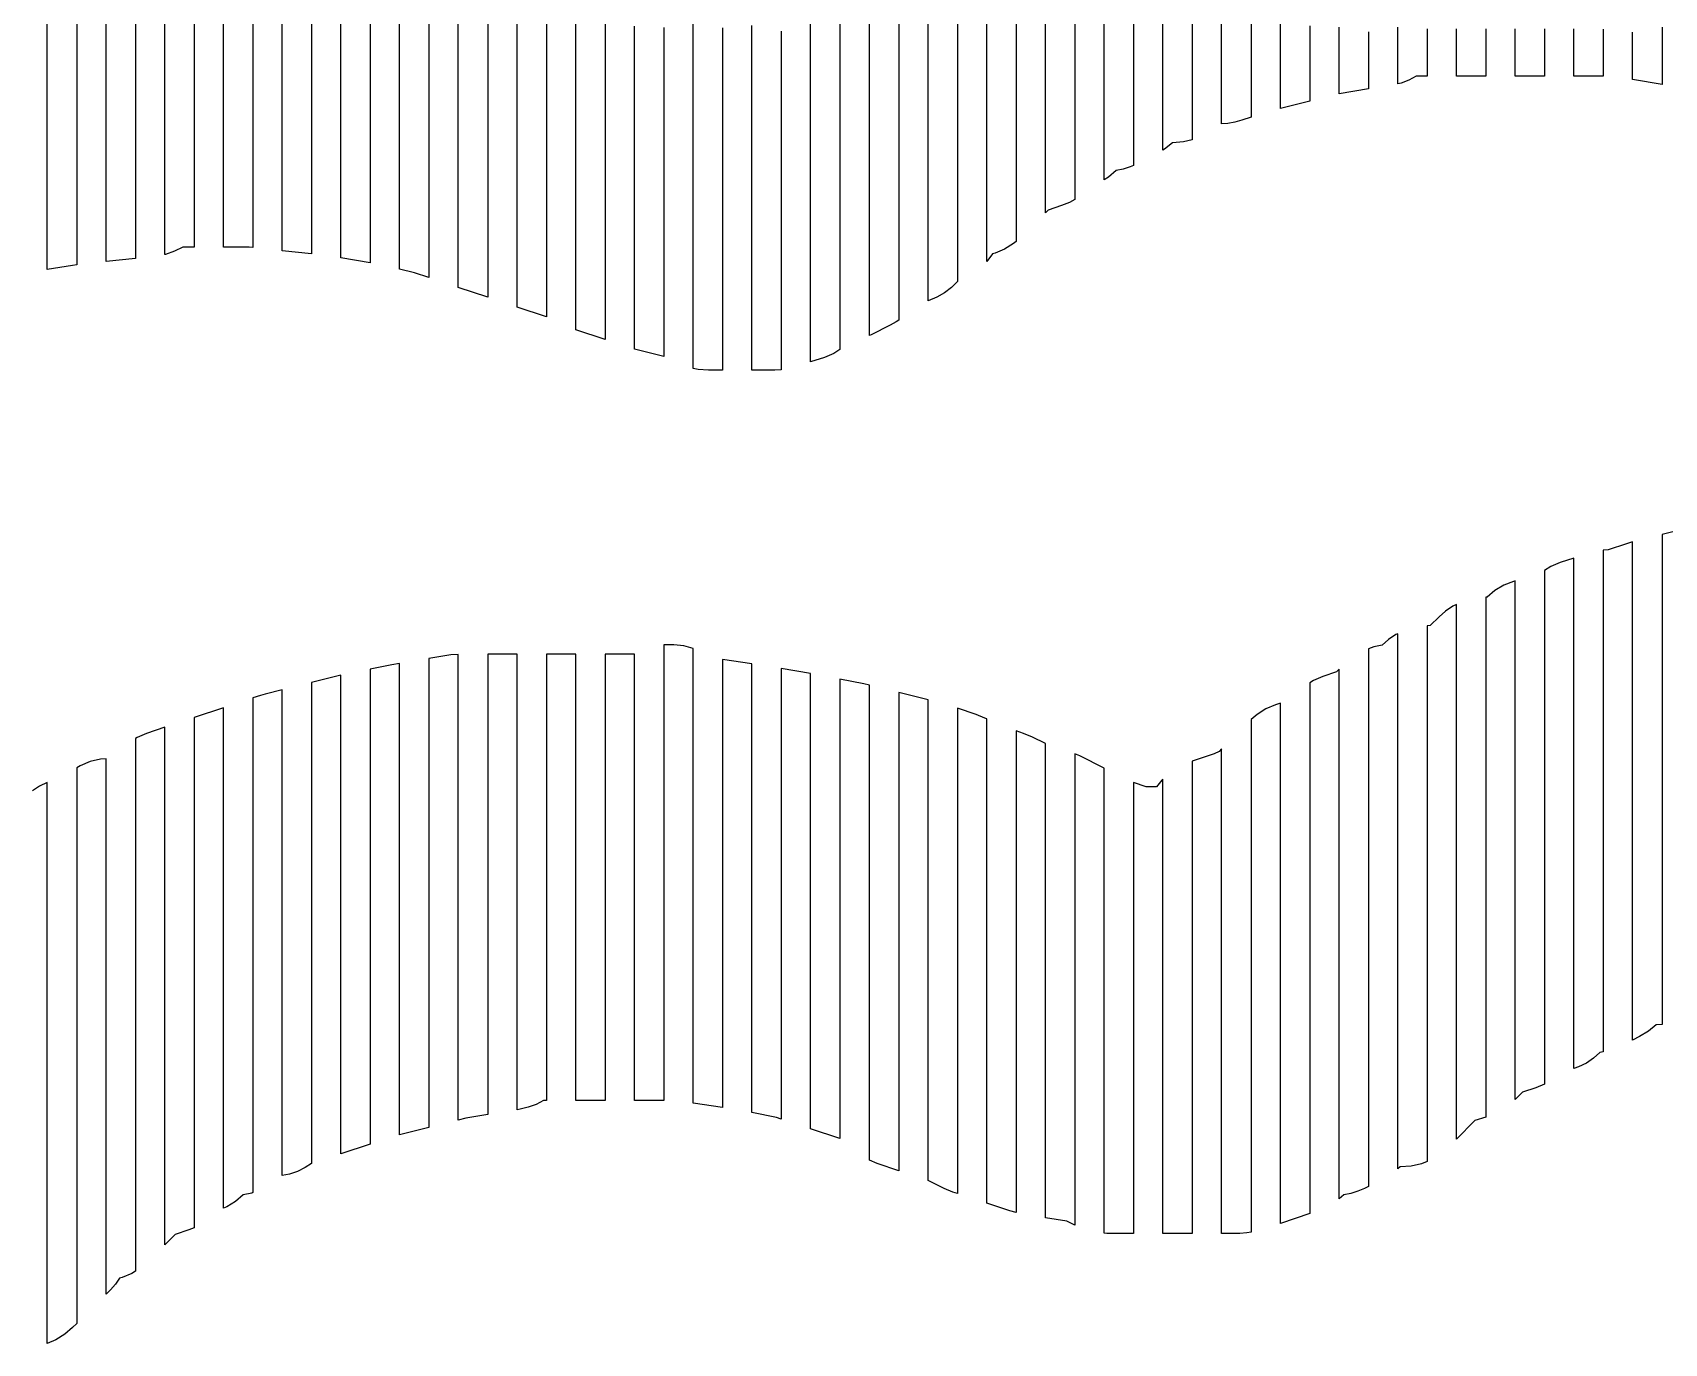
# Model space of a CAD drawing. Extents: x -6 to 1890, y -8 to 898.
# Drawn here: x 511.6 to 733.9, y 447.7 to 626.4 of the extents above; entities that cross this region are included whole.
import ezdxf

# ---------------------------------------------------------------- set-up
doc = ezdxf.new("R2010")
doc.units = 0
doc.layers.add('PECAS_2D', color=3, linetype='Continuous')

msp = doc.modelspace()

# ---------------------------------------------------------------- linework, layer by layer
at = {"layer": 'PECAS_2D'}
for points in [[(685.578, 627.281), (685.578, 625.997), (685.578, 624.714), (685.578, 623.43), (685.578, 622.146), (685.578, 617.012), (681.578, 616.012), (681.578, 621.177), (681.578, 622.469), (681.578, 623.76), (681.578, 625.051), (681.578, 626.343), (681.578, 658.625)], [(669.578, 655.92), (669.578, 623.435), (669.578, 622.136), (669.578, 620.837), (669.578, 619.537), (669.578, 618.238), (669.578, 616.938), (669.578, 611.741), (668.37, 611.457), (666.876, 611.352), (665.797, 610.451), (665.578, 610.319), (665.578, 615.442), (665.578, 616.723), (665.578, 618.003), (665.578, 619.284), (665.578, 620.565), (665.578, 621.845), (665.578, 653.863)], [(677.578, 656.507), (677.578, 625.242), (677.578, 623.94), (677.578, 622.637), (677.578, 621.334), (677.578, 620.032), (677.578, 614.821), (676.326, 614.404), (675.386, 614.146), (674.422, 613.989), (673.578, 613.944), (673.578, 617.848), (673.578, 619.15), (673.578, 620.451), (673.578, 621.753), (673.578, 623.054), (673.578, 624.356), (673.578, 656.893)], [(661.578, 652.336), (661.578, 619.918), (661.578, 618.622), (661.578, 617.325), (661.578, 616.028), (661.578, 614.732), (661.578, 613.435), (661.578, 608.248), (661.109, 608.044), (660.172, 607.752), (659.201, 607.554), (658.154, 606.655), (657.578, 606.296), (657.578, 611.454), (657.578, 612.744), (657.578, 614.034), (657.578, 615.323), (657.578, 616.613), (657.578, 617.903), (657.578, 651.434)], [(653.578, 650.654), (653.578, 616.688), (653.578, 615.382), (653.578, 614.075), (653.578, 612.769), (653.578, 611.463), (653.578, 610.156), (653.578, 608.85), (653.578, 603.624), (652.867, 603.219), (651.767, 602.77), (649.927, 602.157), (649.578, 601.808), (649.578, 606.981), (649.578, 608.274), (649.578, 609.567), (649.578, 610.86), (649.578, 612.154), (649.578, 648.362)], [(645.578, 647.006), (645.578, 609.537), (645.578, 608.245), (645.578, 606.953), (645.578, 605.661), (645.578, 604.368), (645.578, 597.908), (645.21, 597.593), (644.01, 596.852), (642.718, 596.307), (642.353, 596.185), (641.578, 595.146), (641.578, 600.357), (641.578, 601.66), (641.578, 602.963), (641.578, 604.266), (641.578, 605.568), (641.578, 606.871), (641.578, 608.174), (641.578, 643.349)], [(637.578, 642.702), (637.578, 605.311), (637.578, 604.022), (637.578, 602.733), (637.578, 601.443), (637.578, 600.154), (637.578, 598.865), (637.578, 597.575), (637.578, 592.418), (636.767, 591.613), (635.813, 590.887), (634.771, 590.293), (633.578, 589.813), (633.578, 594.944), (633.578, 596.227), (633.578, 597.509), (633.578, 598.792), (633.578, 600.074), (633.578, 601.357), (633.578, 602.64), (633.578, 639.836)], [(517.578, 636.217), (517.578, 606.373), (517.578, 605.075), (517.578, 603.778), (517.578, 602.48), (517.578, 601.183), (517.578, 599.885), (517.578, 594.695), (517.002, 594.631), (513.578, 594.06), (513.578, 599.279), (513.578, 600.583), (513.578, 601.888), (513.578, 603.193), (513.578, 604.497), (513.578, 634.504)], [(525.578, 636.911), (525.578, 605.916), (525.578, 604.624), (525.578, 603.333), (525.578, 602.041), (525.578, 600.75), (525.578, 599.458), (525.578, 595.584), (521.578, 595.139), (521.578, 600.317), (521.578, 601.612), (521.578, 602.906), (521.578, 604.201), (521.578, 605.495), (521.578, 636.564)], [(533.578, 637.277), (533.578, 607.492), (533.578, 606.198), (533.578, 604.903), (533.578, 603.608), (533.578, 602.313), (533.578, 601.018), (533.578, 597.133), (532.058, 597.133), (530.901, 596.547), (529.665, 596.131), (529.578, 596.115), (529.578, 601.261), (529.578, 602.547), (529.578, 603.834), (529.578, 605.12), (529.578, 606.407), (529.578, 607.694), (529.578, 637.284)], [(541.578, 637.566), (541.578, 607.528), (541.578, 606.222), (541.578, 604.916), (541.578, 603.61), (541.578, 602.304), (541.578, 600.998), (541.578, 599.692), (541.578, 597.08), (541.098, 597.133), (537.578, 597.133), (537.578, 601.018), (537.578, 602.313), (537.578, 603.608), (537.578, 604.903), (537.578, 606.198), (537.578, 607.492), (537.578, 637.277)], [(549.578, 636.521), (549.578, 606.598), (549.578, 605.297), (549.578, 603.996), (549.578, 602.695), (549.578, 601.395), (549.578, 600.094), (549.578, 596.191), (545.578, 596.635), (545.578, 600.528), (545.578, 601.826), (545.578, 603.124), (545.578, 604.422), (545.578, 605.72), (545.578, 636.867)], [(557.578, 636.101), (557.578, 605.268), (557.578, 603.984), (557.578, 602.699), (557.578, 601.414), (557.578, 600.13), (557.578, 598.845), (557.578, 594.991), (553.578, 595.658), (553.578, 598.27), (553.578, 599.576), (553.578, 600.883), (553.578, 602.189), (553.578, 603.495), (553.578, 606.107), (553.578, 636.15)], [(629.578, 637.708), (629.578, 600.137), (629.578, 598.841), (629.578, 597.546), (629.578, 596.25), (629.578, 594.954), (629.578, 593.659), (629.578, 592.363), (629.578, 587.181), (629.246, 586.942), (628.399, 586.46), (625.814, 585.167), (625.578, 585.065), (625.578, 590.28), (625.578, 591.583), (625.578, 592.887), (625.578, 594.19), (625.578, 595.494), (625.578, 596.798), (625.578, 634.603)], [(565.578, 634.618), (565.578, 603.372), (565.578, 602.071), (565.578, 600.769), (565.578, 599.467), (565.578, 598.165), (565.578, 596.863), (565.578, 592.957), (563.616, 593.611), (561.578, 594.121), (561.578, 597.993), (561.578, 599.283), (561.578, 600.574), (561.578, 601.865), (561.578, 603.155), (561.578, 634.13)], [(573.578, 631.797), (573.578, 600.667), (573.578, 598.073), (573.578, 596.776), (573.578, 595.479), (573.578, 594.182), (573.578, 590.291), (569.578, 591.624), (569.578, 595.481), (569.578, 596.766), (569.578, 598.052), (569.578, 599.337), (569.578, 601.908), (569.578, 634.046)], [(581.578, 630.762), (581.578, 598.082), (581.578, 596.775), (581.578, 595.467), (581.578, 594.16), (581.578, 592.853), (581.578, 591.546), (581.578, 587.624), (577.578, 588.957), (577.578, 592.871), (577.578, 594.175), (577.578, 595.48), (577.578, 596.784), (577.578, 598.089), (577.578, 599.393), (577.578, 632.005)], [(621.578, 632.785), (621.578, 594.905), (621.578, 593.599), (621.578, 592.292), (621.578, 590.986), (621.578, 589.68), (621.578, 588.374), (621.578, 583.149), (620.743, 582.633), (619.451, 582.088), (617.578, 581.464), (617.578, 586.619), (617.578, 587.908), (617.578, 589.196), (617.578, 590.485), (617.578, 591.774), (617.578, 593.063), (617.578, 629.148)], [(589.578, 628.642), (589.578, 594.907), (589.578, 593.609), (589.578, 592.312), (589.578, 591.014), (589.578, 589.717), (589.578, 588.419), (589.578, 584.526), (585.578, 585.86), (585.578, 589.739), (585.578, 591.032), (585.578, 592.325), (585.578, 593.618), (585.578, 594.911), (585.578, 596.204), (585.578, 597.497), (585.578, 629.821)], [(597.578, 627.03), (597.578, 625.749), (597.578, 592.456), (597.578, 591.176), (597.578, 589.896), (597.578, 588.615), (597.578, 587.334), (597.578, 586.054), (597.578, 582.213), (593.578, 583.217), (593.578, 587.101), (593.578, 588.395), (593.578, 589.69), (593.578, 590.985), (593.578, 592.279), (593.578, 593.574), (593.578, 627.234)], [(605.578, 626.985), (605.578, 625.689), (605.578, 624.393), (605.578, 623.097), (605.578, 621.801), (605.578, 590.697), (605.578, 589.401), (605.578, 588.105), (605.578, 586.809), (605.578, 585.513), (605.578, 584.217), (605.578, 580.329), (603.648, 580.329), (602.25, 580.437), (601.578, 580.595), (601.578, 584.517), (601.578, 585.824), (601.578, 587.131), (601.578, 588.438), (601.578, 589.745), (601.578, 596.281), (601.578, 625.038), (601.578, 626.345), (601.578, 627.652)], [(613.578, 626.56), (613.578, 591.922), (613.578, 590.639), (613.578, 589.356), (613.578, 588.073), (613.578, 586.791), (613.578, 585.508), (613.578, 584.225), (613.578, 580.376), (612.696, 580.329), (609.578, 580.329), (609.578, 584.247), (609.578, 585.553), (609.578, 586.859), (609.578, 588.165), (609.578, 589.471), (609.578, 590.776), (609.578, 623.425), (609.578, 624.731), (609.578, 626.037), (609.578, 627.343)], [(693.578, 626.458), (693.578, 625.161), (693.578, 623.864), (693.578, 618.674), (689.578, 618.008), (689.578, 623.212), (689.578, 624.513), (689.578, 625.814), (689.578, 627.115)], [(701.578, 626.875), (701.578, 625.58), (701.578, 624.285), (701.578, 620.4), (700.098, 620.4), (699.091, 619.879), (698.023, 619.487), (697.578, 619.384), (697.578, 624.539), (697.578, 625.827), (697.578, 627.116)], [(733.578, 627.087), (733.578, 625.79), (733.578, 624.492), (733.578, 623.194), (733.578, 619.301), (729.578, 619.968), (729.578, 623.849), (729.578, 625.143), (729.578, 626.437)], [(709.578, 626.875), (709.578, 625.58), (709.578, 624.285), (709.578, 620.4), (705.578, 620.4), (705.578, 624.285), (705.578, 625.58), (705.578, 626.875)], [(717.578, 626.875), (717.578, 625.58), (717.578, 624.285), (717.578, 620.4), (713.578, 620.4), (713.578, 624.285), (713.578, 625.58), (713.578, 626.875)], [(725.578, 626.814), (725.578, 625.531), (725.578, 624.249), (725.578, 620.4), (721.578, 620.4), (721.578, 624.285), (721.578, 625.58), (721.578, 626.875)], [(737.578, 558.936), (733.578, 557.936), (733.578, 552.8), (733.578, 551.517), (733.578, 550.233), (733.578, 548.949), (733.578, 547.665), (733.578, 546.381), (733.578, 545.097), (733.578, 543.813), (733.578, 542.529), (733.578, 541.246), (733.578, 539.962), (733.578, 538.678), (733.578, 537.394), (733.578, 536.11), (733.578, 534.826), (733.578, 532.258), (733.578, 501.446), (733.578, 500.162), (733.578, 498.878), (733.578, 497.594), (733.578, 496.31), (733.578, 495.026), (733.578, 491.175), (732.799, 491.139), (731.72, 490.238), (730.515, 489.514), (729.578, 489.046), (729.578, 494.268), (729.578, 495.574), (729.578, 496.879), (729.578, 498.185), (729.578, 499.49), (729.578, 500.796), (729.578, 533.435), (729.578, 534.741), (729.578, 536.047), (729.578, 537.352), (729.578, 538.658), (729.578, 539.963), (729.578, 541.269), (729.578, 542.575), (729.578, 543.88), (729.578, 545.186), (729.578, 546.491), (729.578, 547.797), (729.578, 549.102), (729.578, 550.408), (729.578, 551.714), (729.578, 556.936), (728.738, 556.698), (726.255, 555.871), (725.578, 555.805), (725.578, 550.646), (725.578, 549.356), (725.578, 548.066), (725.578, 546.776), (725.578, 545.486), (725.578, 544.196), (725.578, 542.906), (725.578, 541.616), (725.578, 540.326), (725.578, 539.036), (725.578, 537.746), (725.578, 536.456), (725.578, 535.166), (725.578, 533.876), (725.578, 532.586), (725.578, 530.006), (725.578, 499.047), (725.578, 497.757), (725.578, 496.468), (725.578, 495.178), (725.578, 493.888), (725.578, 492.598), (725.578, 491.308), (725.578, 487.438), (725.125, 487.341), (724.251, 486.573), (723.274, 485.915), (722.216, 485.387), (721.578, 485.166), (721.578, 490.32), (721.578, 491.608), (721.578, 492.897), (721.578, 494.185), (721.578, 495.474), (721.578, 496.762), (721.578, 530.262), (721.578, 531.55), (721.578, 532.839), (721.578, 534.127), (721.578, 535.416), (721.578, 536.704), (721.578, 537.993), (721.578, 539.281), (721.578, 540.569), (721.578, 541.858), (721.578, 543.146), (721.578, 544.435), (721.578, 545.723), (721.578, 547.012), (721.578, 548.3), (721.578, 549.589), (721.578, 554.742), (719.69, 554.113), (718.432, 553.586), (717.578, 553.066), (717.578, 547.88), (717.578, 546.583), (717.578, 545.287), (717.578, 543.99), (717.578, 542.694), (717.578, 541.397), (717.578, 540.101), (717.578, 538.804), (717.578, 537.508), (717.578, 536.211), (717.578, 534.915), (717.578, 533.618), (717.578, 532.322), (717.578, 531.025), (717.578, 529.729), (717.578, 528.432), (717.578, 494.724), (717.578, 493.427), (717.578, 492.131), (717.578, 490.834), (717.578, 489.538), (717.578, 488.241), (717.578, 483.055), (716.397, 482.557), (714.557, 481.944), (713.578, 480.965), (713.578, 486.104), (713.578, 487.388), (713.578, 488.673), (713.578, 489.957), (713.578, 491.242), (713.578, 492.527), (713.578, 527.212), (713.578, 528.497), (713.578, 529.782), (713.578, 531.066), (713.578, 532.351), (713.578, 533.636), (713.578, 534.92), (713.578, 536.205), (713.578, 537.49), (713.578, 538.774), (713.578, 540.059), (713.578, 541.344), (713.578, 542.628), (713.578, 543.913), (713.578, 545.198), (713.578, 546.482), (713.578, 551.621), (713.344, 551.566), (712.027, 551.03), (710.816, 550.3), (709.751, 549.41), (709.578, 549.406), (709.578, 544.253), (709.578, 542.965), (709.578, 541.677), (709.578, 540.389), (709.578, 539.101), (709.578, 537.813), (709.578, 536.525), (709.578, 535.237), (709.578, 533.949), (709.578, 532.66), (709.578, 531.372), (709.578, 530.084), (709.578, 528.796), (709.578, 527.508), (709.578, 526.22), (709.578, 490.154), (709.578, 488.866), (709.578, 487.578), (709.578, 486.289), (709.578, 485.001), (709.578, 483.713), (709.578, 478.561), (708.094, 478.066), (705.578, 475.55), (705.578, 480.756), (705.578, 482.057), (705.578, 483.359), (705.578, 484.66), (705.578, 485.961), (705.578, 487.263), (705.578, 488.564), (705.578, 523.703), (705.578, 525.004), (705.578, 526.306), (705.578, 527.607), (705.578, 528.908), (705.578, 530.21), (705.578, 531.511), (705.578, 532.813), (705.578, 534.114), (705.578, 535.416), (705.578, 536.717), (705.578, 538.018), (705.578, 539.32), (705.578, 540.621), (705.578, 541.923), (705.578, 543.224), (705.578, 548.43), (705.08, 548.184), (704.088, 547.519), (703.207, 546.744), (701.994, 545.532), (701.578, 545.512), (701.578, 540.297), (701.578, 538.994), (701.578, 537.69), (701.578, 536.387), (701.578, 535.083), (701.578, 533.779), (701.578, 532.476), (701.578, 531.172), (701.578, 529.869), (701.578, 528.565), (701.578, 527.261), (701.578, 525.958), (701.578, 524.654), (701.578, 523.351), (701.578, 522.047), (701.578, 485.546), (701.578, 484.242), (701.578, 482.939), (701.578, 481.635), (701.578, 480.331), (701.578, 479.028), (701.578, 477.724), (701.578, 472.51), (700.812, 472.192), (699.414, 471.859), (697.899, 471.75), (697.578, 471.482), (697.578, 475.39), (697.578, 476.693), (697.578, 477.995), (697.578, 479.298), (697.578, 480.601), (697.578, 481.903), (697.578, 519.681), (697.578, 520.983), (697.578, 522.286), (697.578, 523.589), (697.578, 524.891), (697.578, 526.194), (697.578, 527.497), (697.578, 528.799), (697.578, 530.102), (697.578, 531.405), (697.578, 532.707), (697.578, 534.01), (697.578, 535.313), (697.578, 536.615), (697.578, 537.918), (697.578, 539.221), (697.578, 544.431), (697.324, 544.306), (696.333, 543.641), (695.442, 542.857), (694.303, 542.621), (693.578, 542.37), (693.578, 537.229), (693.578, 535.944), (693.578, 534.658), (693.578, 533.373), (693.578, 532.088), (693.578, 530.802), (693.578, 529.517), (693.578, 528.232), (693.578, 526.946), (693.578, 525.661), (693.578, 524.376), (693.578, 523.09), (693.578, 521.805), (693.578, 520.52), (693.578, 519.234), (693.578, 517.949), (693.578, 516.664), (693.578, 480.675), (693.578, 479.389), (693.578, 478.104), (693.578, 476.819), (693.578, 475.533), (693.578, 474.248), (693.578, 469.107), (693.03, 468.832), (692.132, 468.442), (691.194, 468.15), (690.224, 467.952), (689.578, 467.398), (689.578, 472.554), (689.578, 473.843), (689.578, 475.132), (689.578, 476.421), (689.578, 477.71), (689.578, 513.8), (689.578, 515.089), (689.578, 516.378), (689.578, 517.667), (689.578, 518.956), (689.578, 520.245), (689.578, 521.533), (689.578, 522.822), (689.578, 524.111), (689.578, 525.4), (689.578, 526.689), (689.578, 527.978), (689.578, 529.267), (689.578, 530.556), (689.578, 531.845), (689.578, 533.134), (689.578, 534.423), (689.578, 539.578), (689.215, 539.215), (687.375, 538.602), (686.083, 538.057), (685.578, 537.745), (685.578, 531.285), (685.578, 528.701), (685.578, 527.409), (685.578, 526.117), (685.578, 524.825), (685.578, 523.533), (685.578, 522.241), (685.578, 520.949), (685.578, 519.657), (685.578, 518.365), (685.578, 517.073), (685.578, 515.78), (685.578, 514.488), (685.578, 513.196), (685.578, 511.904), (685.578, 477.019), (685.578, 475.727), (685.578, 474.435), (685.578, 473.143), (685.578, 471.851), (685.578, 470.559), (685.578, 469.267), (685.578, 465.391), (681.578, 464.057), (681.578, 467.924), (681.578, 469.213), (681.578, 470.502), (681.578, 471.79), (681.578, 473.079), (681.578, 474.368), (681.578, 475.657), (681.578, 507.879), (681.578, 509.168), (681.578, 510.457), (681.578, 511.746), (681.578, 513.035), (681.578, 514.324), (681.578, 515.613), (681.578, 516.902), (681.578, 518.19), (681.578, 519.479), (681.578, 520.768), (681.578, 522.057), (681.578, 523.346), (681.578, 524.635), (681.578, 525.924), (681.578, 527.213), (681.578, 528.502), (681.578, 534.946), (680.912, 534.724), (679.62, 534.179), (678.42, 533.438), (677.578, 532.717), (677.578, 526.247), (677.578, 524.953), (677.578, 523.66), (677.578, 522.366), (677.578, 521.072), (677.578, 519.778), (677.578, 518.484), (677.578, 517.19), (677.578, 515.896), (677.578, 514.602), (677.578, 513.308), (677.578, 512.014), (677.578, 510.721), (677.578, 509.427), (677.578, 508.133), (677.578, 506.839), (677.578, 505.545), (677.578, 474.491), (677.578, 473.197), (677.578, 471.904), (677.578, 470.61), (677.578, 469.316), (677.578, 468.022), (677.578, 466.728), (677.578, 462.846), (677.007, 462.754), (676.034, 462.701), (673.578, 462.701), (673.578, 466.586), (673.578, 467.882), (673.578, 469.177), (673.578, 470.472), (673.578, 471.767), (673.578, 473.062), (673.578, 502.848), (673.578, 504.143), (673.578, 505.438), (673.578, 506.733), (673.578, 508.028), (673.578, 509.323), (673.578, 510.618), (673.578, 511.913), (673.578, 513.208), (673.578, 514.503), (673.578, 515.798), (673.578, 517.093), (673.578, 518.388), (673.578, 519.684), (673.578, 520.979), (673.578, 522.274), (673.578, 523.569), (673.578, 528.749), (673.229, 528.399), (672.543, 528.056), (669.578, 527.068), (669.578, 520.632), (669.578, 519.344), (669.578, 518.057), (669.578, 516.77), (669.578, 515.482), (669.578, 514.195), (669.578, 512.908), (669.578, 511.62), (669.578, 510.333), (669.578, 509.046), (669.578, 506.471), (669.578, 505.183), (669.578, 503.896), (669.578, 502.609), (669.578, 501.321), (669.578, 473), (669.578, 471.713), (669.578, 470.425), (669.578, 469.138), (669.578, 467.851), (669.578, 466.563), (669.578, 462.701), (665.578, 462.701), (665.578, 466.57), (665.578, 467.86), (665.578, 469.15), (665.578, 470.44), (665.578, 471.729), (665.578, 473.019), (665.578, 501.392), (665.578, 503.972), (665.578, 505.262), (665.578, 506.551), (665.578, 507.841), (665.578, 509.131), (665.578, 510.42), (665.578, 511.71), (665.578, 513), (665.578, 514.289), (665.578, 515.579), (665.578, 516.869), (665.578, 518.159), (665.578, 524.607), (665.422, 524.456), (664.703, 523.557), (663.292, 523.557), (661.578, 524.129), (661.578, 520.208), (661.578, 518.901), (661.578, 517.594), (661.578, 516.287), (661.578, 514.98), (661.578, 513.673), (661.578, 512.366), (661.578, 511.059), (661.578, 509.752), (661.578, 508.445), (661.578, 507.138), (661.578, 505.831), (661.578, 504.524), (661.578, 473.157), (661.578, 471.85), (661.578, 470.543), (661.578, 469.236), (661.578, 467.929), (661.578, 466.622), (661.578, 462.701), (657.937, 462.701), (657.578, 462.729), (657.578, 466.609), (657.578, 467.903), (657.578, 469.196), (657.578, 470.489), (657.578, 471.783), (657.578, 473.076), (657.578, 506.703), (657.578, 507.997), (657.578, 509.29), (657.578, 510.583), (657.578, 511.877), (657.578, 513.17), (657.578, 514.464), (657.578, 515.757), (657.578, 517.05), (657.578, 518.344), (657.578, 519.637), (657.578, 520.93), (657.578, 522.224), (657.578, 526.104), (654.251, 527.767), (653.578, 528.046), (653.578, 524.192), (653.578, 522.907), (653.578, 521.622), (653.578, 520.337), (653.578, 519.053), (653.578, 517.768), (653.578, 516.483), (653.578, 515.198), (653.578, 513.913), (653.578, 512.629), (653.578, 511.344), (653.578, 510.059), (653.578, 508.774), (653.578, 507.49), (653.578, 474.085), (653.578, 472.8), (653.578, 471.516), (653.578, 470.231), (653.578, 468.946), (653.578, 467.661), (653.578, 463.807), (652.506, 464.343), (649.578, 464.831), (649.578, 467.416), (649.578, 468.708), (649.578, 470.001), (649.578, 471.293), (649.578, 472.586), (649.578, 473.879), (649.578, 510.069), (649.578, 511.362), (649.578, 512.655), (649.578, 513.947), (649.578, 515.24), (649.578, 516.532), (649.578, 517.825), (649.578, 519.117), (649.578, 520.41), (649.578, 521.702), (649.578, 522.995), (649.578, 524.287), (649.578, 525.58), (649.578, 529.458), (647.788, 530.352), (646.596, 530.846), (645.578, 531.186), (645.578, 527.324), (645.578, 526.037), (645.578, 524.75), (645.578, 523.463), (645.578, 522.175), (645.578, 520.888), (645.578, 519.601), (645.578, 518.314), (645.578, 517.027), (645.578, 515.74), (645.578, 514.452), (645.578, 513.165), (645.578, 511.878), (645.578, 475.837), (645.578, 474.55), (645.578, 473.263), (645.578, 471.976), (645.578, 470.689), (645.578, 469.402), (645.578, 465.54), (644.719, 465.754), (641.578, 466.8), (641.578, 470.683), (641.578, 471.978), (641.578, 473.272), (641.578, 474.566), (641.578, 475.861), (641.578, 477.155), (641.578, 513.396), (641.578, 514.691), (641.578, 515.985), (641.578, 517.279), (641.578, 518.574), (641.578, 519.868), (641.578, 521.162), (641.578, 522.457), (641.578, 523.751), (641.578, 525.045), (641.578, 526.34), (641.578, 527.634), (641.578, 528.928), (641.578, 532.811), (641.325, 532.938), (640.133, 533.431), (637.578, 534.283), (637.578, 530.392), (637.578, 529.095), (637.578, 527.798), (637.578, 526.501), (637.578, 525.204), (637.578, 523.907), (637.578, 522.61), (637.578, 521.313), (637.578, 520.016), (637.578, 518.719), (637.578, 517.422), (637.578, 516.124), (637.578, 514.827), (637.578, 479.807), (637.578, 478.51), (637.578, 477.213), (637.578, 475.916), (637.578, 474.619), (637.578, 473.322), (637.578, 472.025), (637.578, 468.134), (636.963, 468.339), (635.771, 468.832), (633.764, 469.836), (633.578, 469.898), (633.578, 473.752), (633.578, 475.037), (633.578, 476.322), (633.578, 477.607), (633.578, 478.891), (633.578, 480.176), (633.578, 516.149), (633.578, 517.434), (633.578, 518.719), (633.578, 520.004), (633.578, 521.289), (633.578, 522.573), (633.578, 523.858), (633.578, 525.143), (633.578, 526.428), (633.578, 527.712), (633.578, 528.997), (633.578, 530.282), (633.578, 531.567), (633.578, 535.421), (629.578, 536.421), (629.578, 532.51), (629.578, 531.206), (629.578, 529.902), (629.578, 528.598), (629.578, 527.294), (629.578, 525.991), (629.578, 524.687), (629.578, 523.383), (629.578, 522.079), (629.578, 520.775), (629.578, 519.472), (629.578, 518.168), (629.578, 516.864), (629.578, 482.965), (629.578, 481.662), (629.578, 480.358), (629.578, 479.054), (629.578, 477.75), (629.578, 476.446), (629.578, 475.143), (629.578, 471.231), (626.622, 472.217), (625.578, 472.657), (625.578, 477.838), (625.578, 479.133), (625.578, 480.428), (625.578, 481.724), (625.578, 483.019), (625.578, 484.314), (625.578, 516.696), (625.578, 517.992), (625.578, 519.287), (625.578, 520.582), (625.578, 521.878), (625.578, 523.173), (625.578, 524.468), (625.578, 525.763), (625.578, 527.059), (625.578, 528.354), (625.578, 529.649), (625.578, 530.945), (625.578, 532.24), (625.578, 533.535), (625.578, 537.421), (624.821, 537.599), (621.578, 538.248), (621.578, 534.334), (621.578, 533.029), (621.578, 531.725), (621.578, 530.42), (621.578, 529.115), (621.578, 527.81), (621.578, 526.506), (621.578, 525.201), (621.578, 523.896), (621.578, 522.591), (621.578, 521.287), (621.578, 519.982), (621.578, 518.677), (621.578, 486.059), (621.578, 484.755), (621.578, 483.45), (621.578, 482.145), (621.578, 480.84), (621.578, 479.536), (621.578, 478.231), (621.578, 475.621), (617.578, 476.955), (617.578, 479.541), (617.578, 480.834), (617.578, 482.127), (617.578, 483.421), (617.578, 484.714), (617.578, 486.007), (617.578, 487.3), (617.578, 519.629), (617.578, 520.923), (617.578, 522.216), (617.578, 523.509), (617.578, 524.802), (617.578, 526.095), (617.578, 527.388), (617.578, 528.682), (617.578, 529.975), (617.578, 531.268), (617.578, 532.561), (617.578, 533.854), (617.578, 535.147), (617.578, 539.027), (613.578, 539.694), (613.578, 535.774), (613.578, 534.468), (613.578, 533.161), (613.578, 531.855), (613.578, 530.548), (613.578, 529.242), (613.578, 527.935), (613.578, 526.629), (613.578, 525.322), (613.578, 524.016), (613.578, 522.709), (613.578, 520.096), (613.578, 488.74), (613.578, 487.434), (613.578, 486.127), (613.578, 484.821), (613.578, 483.514), (613.578, 482.208), (613.578, 480.901), (613.578, 478.288), (612.941, 478.5), (609.578, 479.173), (609.578, 481.776), (609.578, 483.078), (609.578, 484.379), (609.578, 485.681), (609.578, 486.982), (609.578, 488.284), (609.578, 520.822), (609.578, 522.124), (609.578, 523.425), (609.578, 524.727), (609.578, 526.028), (609.578, 527.33), (609.578, 528.631), (609.578, 529.933), (609.578, 531.234), (609.578, 532.536), (609.578, 533.838), (609.578, 535.139), (609.578, 536.441), (609.578, 540.345), (605.578, 540.917), (605.578, 537.02), (605.578, 535.722), (605.578, 534.423), (605.578, 533.124), (605.578, 531.825), (605.578, 530.527), (605.578, 529.228), (605.578, 527.929), (605.578, 526.63), (605.578, 525.332), (605.578, 524.033), (605.578, 522.734), (605.578, 521.436), (605.578, 488.967), (605.578, 487.668), (605.578, 486.369), (605.578, 485.071), (605.578, 483.772), (605.578, 479.876), (601.578, 480.447), (601.578, 483.029), (601.578, 484.319), (601.578, 485.61), (601.578, 486.901), (601.578, 488.191), (601.578, 489.482), (601.578, 520.459), (601.578, 521.749), (601.578, 523.04), (601.578, 524.331), (601.578, 525.621), (601.578, 526.912), (601.578, 528.203), (601.578, 529.493), (601.578, 530.784), (601.578, 532.075), (601.578, 533.366), (601.578, 534.656), (601.578, 535.947), (601.578, 537.238), (601.578, 542.4), (600.29, 542.764), (598.925, 542.936), (597.578, 542.9), (597.578, 537.725), (597.578, 536.431), (597.578, 535.137), (597.578, 533.843), (597.578, 532.55), (597.578, 531.256), (597.578, 529.962), (597.578, 528.668), (597.578, 527.374), (597.578, 526.081), (597.578, 524.787), (597.578, 523.493), (597.578, 522.199), (597.578, 520.906), (597.578, 491.148), (597.578, 489.854), (597.578, 488.561), (597.578, 487.267), (597.578, 485.973), (597.578, 484.679), (597.578, 480.798), (593.578, 480.798), (593.578, 484.682), (593.578, 485.977), (593.578, 487.272), (593.578, 488.567), (593.578, 489.862), (593.578, 491.156), (593.578, 522.232), (593.578, 523.527), (593.578, 524.821), (593.578, 526.116), (593.578, 527.411), (593.578, 528.706), (593.578, 530.001), (593.578, 531.296), (593.578, 532.59), (593.578, 533.885), (593.578, 535.18), (593.578, 536.475), (593.578, 537.77), (593.578, 541.654), (589.578, 541.654), (589.578, 537.77), (589.578, 536.475), (589.578, 535.18), (589.578, 533.885), (589.578, 532.59), (589.578, 531.296), (589.578, 530.001), (589.578, 528.706), (589.578, 527.411), (589.578, 526.116), (589.578, 524.821), (589.578, 523.527), (589.578, 522.232), (589.578, 491.156), (589.578, 489.862), (589.578, 488.567), (589.578, 487.272), (589.578, 485.977), (589.578, 484.682), (589.578, 480.798), (585.578, 480.798), (585.578, 484.682), (585.578, 485.977), (585.578, 487.272), (585.578, 488.567), (585.578, 489.862), (585.578, 491.156), (585.578, 520.937), (585.578, 522.232), (585.578, 523.527), (585.578, 524.821), (585.578, 526.116), (585.578, 527.411), (585.578, 528.706), (585.578, 530.001), (585.578, 531.296), (585.578, 532.59), (585.578, 533.885), (585.578, 535.18), (585.578, 536.475), (585.578, 537.77), (585.578, 541.654), (581.578, 541.654), (581.578, 537.77), (581.578, 536.475), (581.578, 535.18), (581.578, 533.885), (581.578, 532.59), (581.578, 531.296), (581.578, 530.001), (581.578, 528.706), (581.578, 527.411), (581.578, 526.116), (581.578, 524.821), (581.578, 523.527), (581.578, 522.232), (581.578, 520.937), (581.578, 491.156), (581.578, 489.862), (581.578, 488.567), (581.578, 487.272), (581.578, 485.977), (581.578, 484.682), (581.578, 480.798), (581.178, 480.798), (580.171, 480.277), (579.103, 479.885), (577.999, 479.629), (577.578, 479.559), (577.578, 483.44), (577.578, 484.734), (577.578, 486.027), (577.578, 487.321), (577.578, 488.614), (577.578, 489.908), (577.578, 491.202), (577.578, 520.956), (577.578, 522.249), (577.578, 523.543), (577.578, 524.837), (577.578, 526.13), (577.578, 527.424), (577.578, 528.718), (577.578, 530.011), (577.578, 531.305), (577.578, 532.599), (577.578, 533.892), (577.578, 535.186), (577.578, 536.479), (577.578, 537.773), (577.578, 541.654), (573.578, 541.654), (573.578, 536.424), (573.578, 535.116), (573.578, 533.809), (573.578, 532.501), (573.578, 531.194), (573.578, 529.886), (573.578, 528.579), (573.578, 527.271), (573.578, 525.964), (573.578, 524.656), (573.578, 523.349), (573.578, 522.041), (573.578, 520.733), (573.578, 489.353), (573.578, 488.045), (573.578, 486.737), (573.578, 485.43), (573.578, 484.122), (573.578, 478.892), (570.602, 478.396), (569.578, 478.14), (569.578, 482.027), (569.578, 483.322), (569.578, 484.617), (569.578, 485.913), (569.578, 487.208), (569.578, 488.504), (569.578, 489.799), (569.578, 519.594), (569.578, 522.185), (569.578, 523.48), (569.578, 524.775), (569.578, 526.071), (569.578, 527.366), (569.578, 528.662), (569.578, 529.957), (569.578, 531.252), (569.578, 532.548), (569.578, 533.843), (569.578, 535.139), (569.578, 536.434), (569.578, 541.616), (568.544, 541.53), (565.578, 541.036), (565.578, 535.82), (565.578, 534.516), (565.578, 533.212), (565.578, 531.908), (565.578, 530.604), (565.578, 529.3), (565.578, 527.996), (565.578, 526.692), (565.578, 525.388), (565.578, 524.084), (565.578, 522.78), (565.578, 521.476), (565.578, 520.172), (565.578, 487.572), (565.578, 486.268), (565.578, 484.964), (565.578, 483.66), (565.578, 482.356), (565.578, 481.052), (565.578, 477.14), (561.578, 476.14), (561.578, 481.279), (561.578, 482.563), (561.578, 483.848), (561.578, 485.132), (561.578, 486.417), (561.578, 518.531), (561.578, 519.816), (561.578, 521.101), (561.578, 522.385), (561.578, 523.67), (561.578, 526.239), (561.578, 527.523), (561.578, 528.808), (561.578, 530.093), (561.578, 531.377), (561.578, 532.662), (561.578, 533.946), (561.578, 535.231), (561.578, 540.369), (560.499, 540.185), (557.578, 539.6), (557.578, 534.421), (557.578, 533.126), (557.578, 531.831), (557.578, 530.537), (557.578, 529.242), (557.578, 527.947), (557.578, 526.652), (557.578, 525.357), (557.578, 524.063), (557.578, 522.768), (557.578, 521.473), (557.578, 520.178), (557.578, 518.883), (557.578, 517.588), (557.578, 485.218), (557.578, 483.923), (557.578, 482.628), (557.578, 481.333), (557.578, 480.038), (557.578, 474.859), (553.578, 473.526), (553.578, 478.747), (553.578, 480.052), (553.578, 481.357), (553.578, 482.663), (553.578, 483.968), (553.578, 516.599), (553.578, 517.904), (553.578, 519.209), (553.578, 520.515), (553.578, 521.82), (553.578, 523.125), (553.578, 524.43), (553.578, 525.736), (553.578, 527.041), (553.578, 528.346), (553.578, 529.651), (553.578, 530.957), (553.578, 532.262), (553.578, 533.567), (553.578, 538.788), (549.578, 537.788), (549.578, 532.647), (549.578, 531.361), (549.578, 530.076), (549.578, 528.79), (549.578, 527.505), (549.578, 526.22), (549.578, 524.934), (549.578, 523.649), (549.578, 522.364), (549.578, 521.078), (549.578, 519.793), (549.578, 518.507), (549.578, 517.222), (549.578, 515.937), (549.578, 483.802), (549.578, 482.517), (549.578, 481.231), (549.578, 479.946), (549.578, 478.661), (549.578, 477.375), (549.578, 472.234), (548.712, 471.662), (547.672, 471.15), (546.579, 470.777), (545.578, 470.571), (545.578, 474.466), (545.578, 475.764), (545.578, 477.063), (545.578, 478.361), (545.578, 479.659), (545.578, 480.958), (545.578, 482.256), (545.578, 514.716), (545.578, 517.312), (545.578, 518.611), (545.578, 519.909), (545.578, 521.208), (545.578, 522.506), (545.578, 523.804), (545.578, 525.103), (545.578, 526.401), (545.578, 527.699), (545.578, 528.998), (545.578, 530.296), (545.578, 531.595), (545.578, 536.788), (543.273, 536.212), (542.602, 536.017), (541.578, 535.675), (541.578, 530.488), (541.578, 529.192), (541.578, 527.895), (541.578, 526.598), (541.578, 525.302), (541.578, 524.005), (541.578, 522.708), (541.578, 521.412), (541.578, 520.115), (541.578, 518.818), (541.578, 517.522), (541.578, 516.225), (541.578, 514.929), (541.578, 513.632), (541.578, 479.919), (541.578, 478.622), (541.578, 477.325), (541.578, 476.029), (541.578, 474.732), (541.578, 473.435), (541.578, 468.249), (541.43, 468.197), (540.281, 467.952), (539.234, 467.053), (538.056, 466.319), (537.578, 466.114), (537.578, 471.263), (537.578, 472.55), (537.578, 473.838), (537.578, 475.125), (537.578, 476.412), (537.578, 477.7), (537.578, 511.17), (537.578, 512.457), (537.578, 513.745), (537.578, 515.032), (537.578, 516.319), (537.578, 517.607), (537.578, 518.894), (537.578, 520.181), (537.578, 521.469), (537.578, 522.756), (537.578, 524.043), (537.578, 525.331), (537.578, 526.618), (537.578, 527.905), (537.578, 529.193), (537.578, 534.342), (533.578, 533.008), (533.578, 527.857), (533.578, 526.569), (533.578, 525.282), (533.578, 523.994), (533.578, 522.706), (533.578, 521.418), (533.578, 520.13), (533.578, 518.842), (533.578, 517.555), (533.578, 516.267), (533.578, 514.979), (533.578, 513.691), (533.578, 512.403), (533.578, 511.116), (533.578, 475.057), (533.578, 473.769), (533.578, 472.481), (533.578, 471.193), (533.578, 469.906), (533.578, 468.618), (533.578, 463.467), (532.846, 463.168), (531.007, 462.555), (529.578, 461.126), (529.578, 466.257), (529.578, 467.54), (529.578, 468.823), (529.578, 470.105), (529.578, 471.388), (529.578, 472.671), (529.578, 507.304), (529.578, 508.586), (529.578, 509.869), (529.578, 511.152), (529.578, 512.435), (529.578, 513.717), (529.578, 515), (529.578, 516.283), (529.578, 517.565), (529.578, 518.848), (529.578, 520.131), (529.578, 521.413), (529.578, 522.696), (529.578, 523.979), (529.578, 525.262), (529.578, 526.544), (529.578, 531.675), (527.091, 530.846), (525.799, 530.302), (525.578, 530.165), (525.578, 524.978), (525.578, 523.682), (525.578, 522.385), (525.578, 521.088), (525.578, 519.792), (525.578, 518.495), (525.578, 517.198), (525.578, 515.902), (525.578, 514.605), (525.578, 513.308), (525.578, 512.012), (525.578, 510.715), (525.578, 509.418), (525.578, 508.122), (525.578, 506.825), (525.578, 470.518), (525.578, 469.221), (525.578, 467.925), (525.578, 466.628), (525.578, 465.331), (525.578, 464.035), (525.578, 457.551), (525.09, 457.25), (523.798, 456.705), (523.433, 456.583), (522.852, 455.77), (522.185, 455.026), (521.578, 454.419), (521.578, 460.934), (521.578, 462.237), (521.578, 463.54), (521.578, 464.843), (521.578, 466.146), (521.578, 467.449), (521.578, 503.932), (521.578, 505.235), (521.578, 506.538), (521.578, 507.841), (521.578, 509.144), (521.578, 510.447), (521.578, 511.75), (521.578, 513.053), (521.578, 514.356), (521.578, 515.659), (521.578, 516.962), (521.578, 518.265), (521.578, 519.568), (521.578, 520.871), (521.578, 522.174), (521.578, 527.386), (520.807, 527.326), (519.41, 526.993), (518.074, 526.439), (517.578, 526.135), (517.578, 521.001), (517.578, 519.718), (517.578, 518.435), (517.578, 517.151), (517.578, 515.868), (517.578, 514.585), (517.578, 513.301), (517.578, 512.018), (517.578, 510.735), (517.578, 509.451), (517.578, 508.168), (517.578, 506.885), (517.578, 505.602), (517.578, 504.318), (517.578, 503.035), (517.578, 501.752), (517.578, 464.535), (517.578, 463.252), (517.578, 461.969), (517.578, 460.685), (517.578, 459.402), (517.578, 458.119), (517.578, 456.836), (517.578, 450.419), (517.014, 449.855), (515.949, 448.943), (514.749, 448.202), (513.578, 447.708), (513.578, 452.891), (513.578, 454.187), (513.578, 455.483), (513.578, 456.779), (513.578, 458.075), (513.578, 459.371), (513.578, 460.666), (513.578, 499.542), (513.578, 500.838), (513.578, 502.134), (513.578, 503.43), (513.578, 504.725), (513.578, 506.021), (513.578, 507.317), (513.578, 508.613), (513.578, 509.909), (513.578, 511.205), (513.578, 512.501), (513.578, 513.796), (513.578, 515.092), (513.578, 516.388), (513.578, 517.684), (513.578, 518.98), (513.578, 524.163), (512.518, 523.645), (511.554, 523.009)]]:
    msp.add_lwpolyline(points, dxfattribs=at)

doc.saveas('drawing.dxf')
